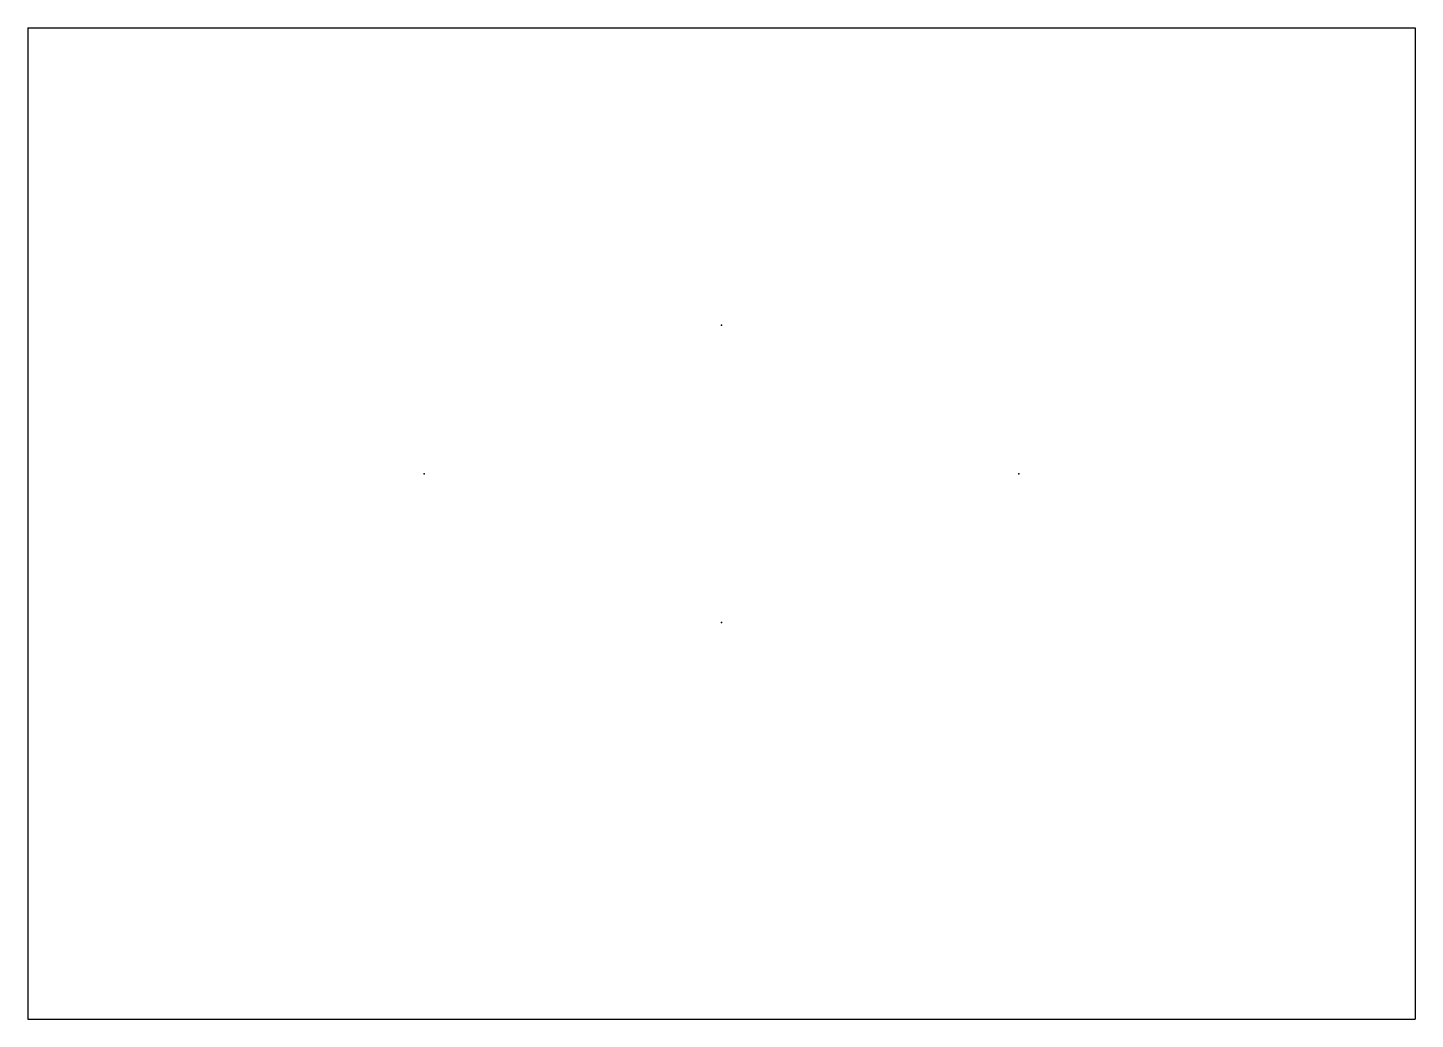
# Model space of a CAD drawing. Header units: millimetres. Extents: x 0 to 140, y -100 to 0.
import ezdxf

# ---------------------------------------------------------------- set-up
doc = ezdxf.new("R2010")
doc.units = ezdxf.units.MM
doc.header["$PDSIZE"] = -1

msp = doc.modelspace()

# ---------------------------------------------------------------- linework, layer by layer
at = {"color": 7, "linetype": 'Continuous'}
for p, q in [((0, 0), (140, 0)), ((0, 0), (0, -100)), ((140, 0), (140, -100)), ((0, -100), (140, -100))]:
    msp.add_line(p, q, dxfattribs=at)
for p in [(70, -30), (40, -45), (100, -45), (70, -60)]:
    msp.add_point(p, dxfattribs=at)

doc.saveas('drawing.dxf')
